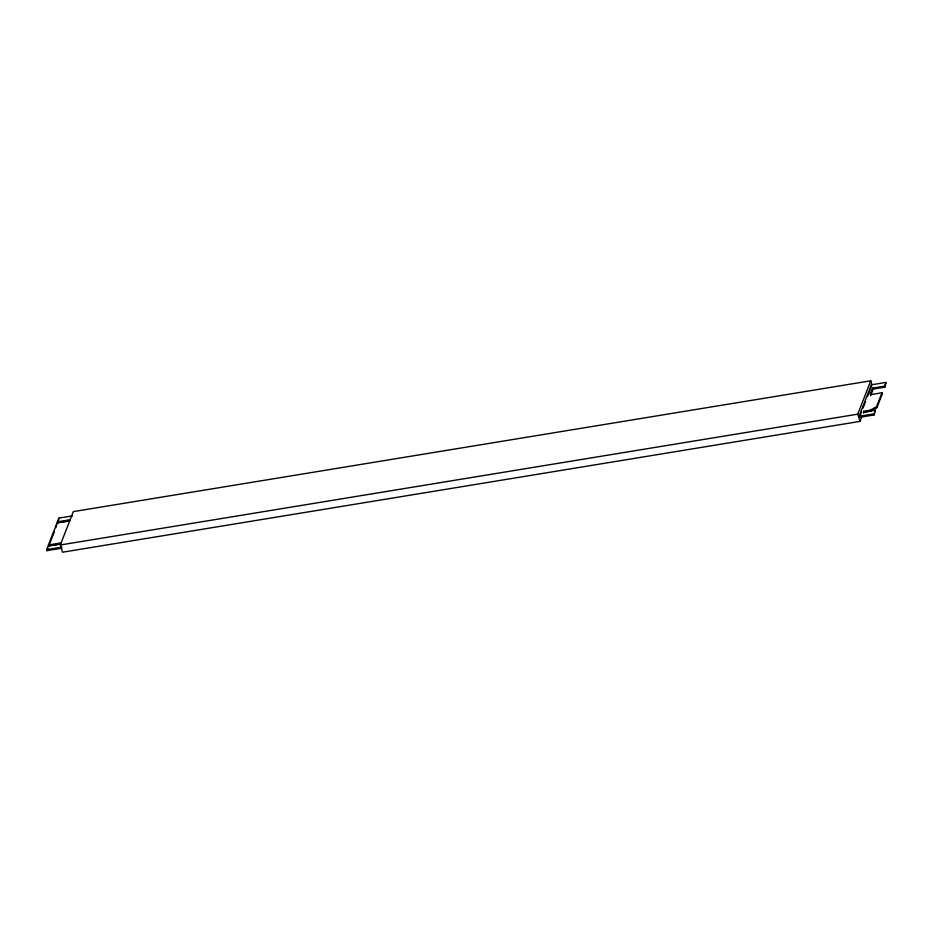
<?xml version="1.0" encoding="UTF-8"?>
<svg xmlns="http://www.w3.org/2000/svg" width="933" height="933" viewBox="0 0 933 933"><rect width="100%" height="100%" fill="white"/><g stroke="black" fill="none" stroke-linecap="round" stroke-linejoin="round"><path stroke-width="1.4" d="M46.65 549.607L61.625 547.146L61.94 548.184L46.965 550.645L46.65 549.607L48.096 545.898L60.074 543.939L60.435 543.006L48.458 544.977L48.773 546.003L60.75 544.044L60.435 543.006M48.458 544.977L57.135 522.725L69.112 520.766L69.474 519.833L57.496 521.804L57.811 522.83L69.788 520.871M57.496 521.804L58.942 518.095L72.541 515.856M46.965 550.645L47.933 548.172M49.286 544.697L54.382 531.612M55.922 527.681L57.135 522.725M57.811 522.83L58.942 518.095M862.057 416.048L859.981 421.389L62.523 552.208L60.307 544.989L73.322 511.611L870.769 380.792L871.877 384.408M859.981 421.389L857.765 414.159L870.769 380.792M886.035 382.413L884.589 386.122L872.845 388.046L870.267 394.682L882 392.758L876.588 406.648L870.244 410.193L863.795 411.255L863.771 413.179L863.457 412.141L875.189 410.217L874.058 414.952L859.386 417.366L859.071 416.328L871.364 384.816L886.035 382.413L884.904 387.148L873.171 389.073L870.582 395.709M859.386 417.366L861.439 412.106M862.978 408.176L865.532 401.61M867.585 396.35L871.679 385.854L871.364 384.816M863.457 412.141L863.795 411.255M870.909 393.353L872.472 389.353M874.058 414.952L875.189 410.217M864.121 412.293L870.559 411.231L876.903 407.674L882.315 393.784L882 392.758M60.307 544.989L857.765 414.159M859.071 416.328L873.743 413.925M884.589 386.122L884.904 387.148M872.845 388.046L873.171 389.073M876.588 406.648L876.903 407.674M870.244 410.193L870.559 411.231"/></g></svg>
